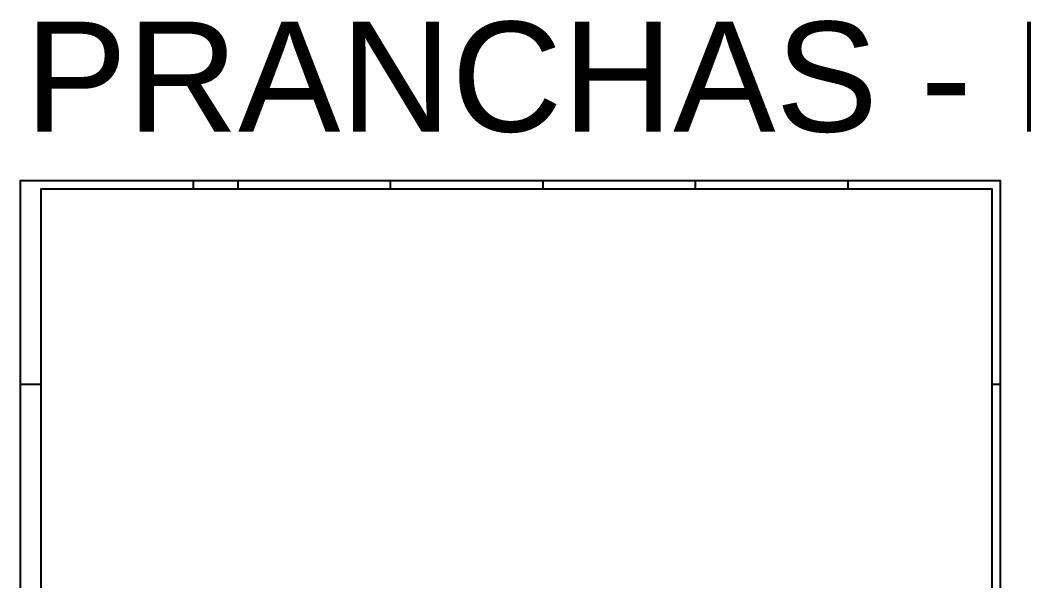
# Model space of a CAD drawing. Header units: millimetres. Extents: x 0 to 687901, y 0 to 346525.
# Drawn here: x 5320 to 14452, y 26680 to 31782 of the extents above; entities that cross this region are included whole.
import ezdxf

# ---------------------------------------------------------------- set-up
doc = ezdxf.new("R2010")
doc.units = ezdxf.units.MM
for name, color, linetype in [('ARQ_Prancha', 7, 'Continuous'), ('ARQ_Prancha lin_grossa', 111, 'Continuous'), ('ARQ_Texto', 7, 'Continuous')]:
    doc.layers.add(name, color=color, linetype=linetype)
doc.styles.add('ARIAL', font='arial.ttf')

msp = doc.modelspace()

# ---------------------------------------------------------------- linework, layer by layer
at = {"layer": 'ARQ_Prancha'}
for p, q in [((6894.9, 30320.2), (6894.9, 30245.2)), ((7299.9, 30320.2), (7299.9, 30245.2)), ((8687.4, 30320.2), (8687.4, 30245.2)), ((10074.9, 30320.2), (10074.9, 30245.2)), ((11462.4, 30320.2), (11462.4, 30245.2)), ((12849.9, 30320.2), (12849.9, 30245.2)), ((5507.4, 28467.7), (5319.9, 28467.7)), ((14237.4, 28467.7), (14162.4, 28467.7))]:
    msp.add_line(p, q, dxfattribs=at)
msp.add_lwpolyline([(5319.9, 24012.7), (14237.4, 24012.7), (14237.4, 30320.2), (5319.9, 30320.2)], close=True, dxfattribs=at)
at = {"layer": 'ARQ_Prancha lin_grossa'}
msp.add_lwpolyline([(14162.4, 24087.7), (14162.4, 30245.2), (5507.4, 30245.2), (5507.4, 24087.7), (14162.4, 24087.7)], close=True, dxfattribs=at)

# ---------------------------------------------------------------- texts
at = {"layer": 'ARQ_Texto', "style": 'ARIAL'}
msp.add_text('PRANCHAS - ESC: 1:75', height=1000, dxfattribs=at).set_placement((5362.5, 30767.2))

doc.saveas('drawing.dxf')
